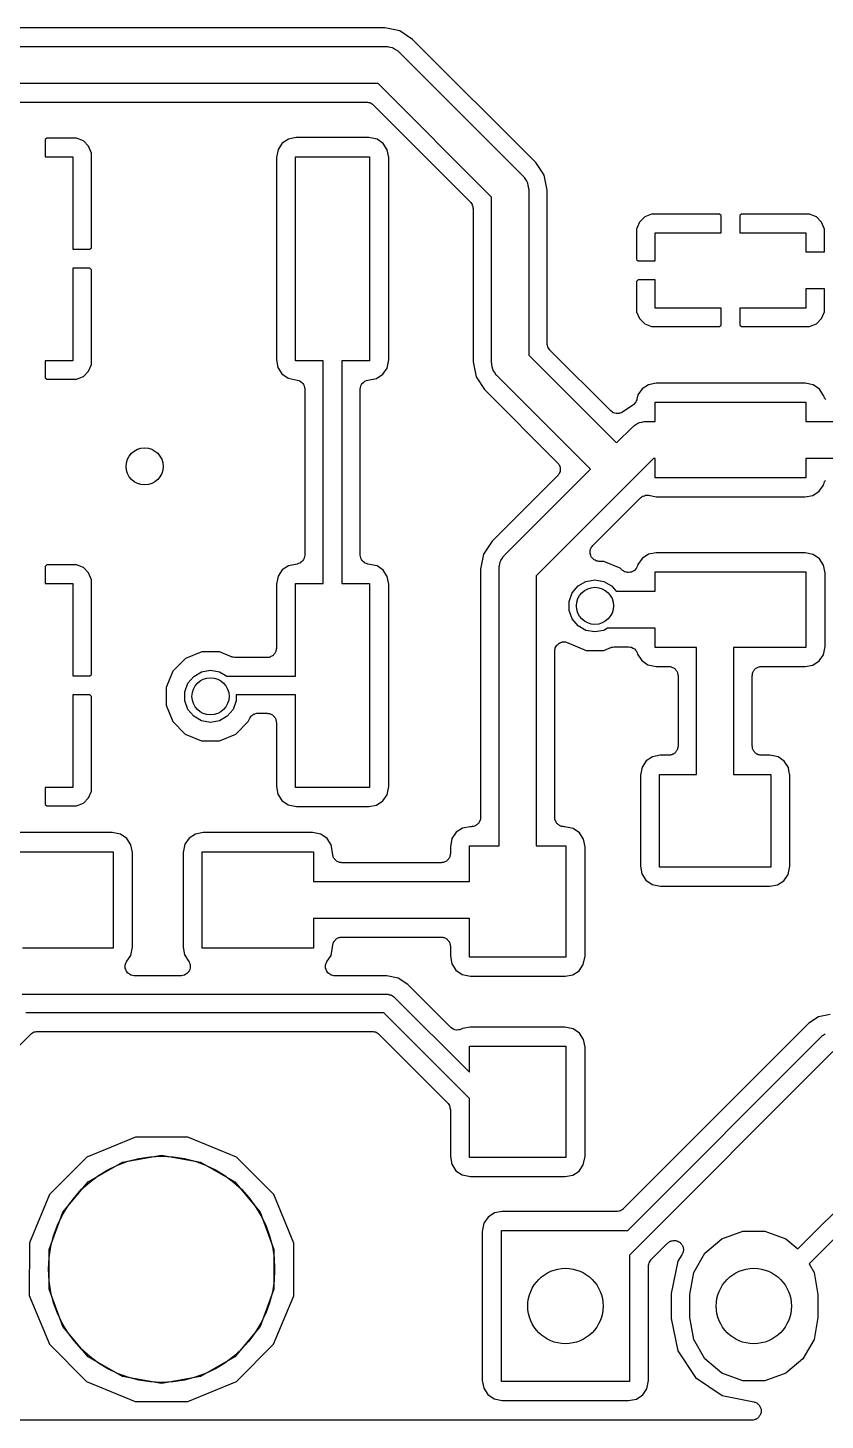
# Model space of a CAD drawing. Extents: x 95 to 175, y -109.5 to -62.3.
# Drawn here: x 146 to 156.75, y -109.5 to -90.74 of the extents above; entities that cross this region are included whole.
import ezdxf

# ---------------------------------------------------------------- set-up
doc = ezdxf.new("R2010")
doc.units = 0
doc.header["$MEASUREMENT"] = 0
doc.layers.add('BLACK', color=7, linetype='CONTINUOUS')

msp = doc.modelspace()

# ---------------------------------------------------------------- linework, layer by layer
at = {"layer": 'Black'}
for p, q in [((150.813, -90.7368), (142.76, -90.7368)), ((151.016, -90.7771), (150.813, -90.7368)), ((151.187, -90.892), (151.016, -90.7771)), ((142.748, -90.9868), (150.825, -90.9868)), ((150.825, -90.9868), (150.836, -90.9887)), ((150.836, -90.9887), (150.847, -90.9878)), ((150.847, -90.9878), (150.879, -90.9962)), ((150.879, -90.9962), (150.911, -91.0019)), ((152.846, -92.5509), (151.187, -90.892)), ((150.911, -91.0019), (150.92, -91.0074)), ((150.92, -91.0074), (150.931, -91.0102)), ((150.931, -91.0102), (150.958, -91.029)), ((150.958, -91.029), (150.986, -91.0453)), ((150.986, -91.0453), (150.993, -91.0537)), ((150.993, -91.0537), (151.002, -91.06)), ((151.002, -91.06), (152.678, -92.7364)), ((150.722, -91.4868), (142.852, -91.4868)), ((152.252, -93.0168), (150.722, -91.4868)), ((143.007, -91.7368), (150.566, -91.7368)), ((150.566, -91.7368), (150.572, -91.7378)), ((150.572, -91.7378), (150.577, -91.7373)), ((150.577, -91.7373), (150.593, -91.7415)), ((150.593, -91.7415), (150.609, -91.7443)), ((150.609, -91.7443), (150.614, -91.7471)), ((150.614, -91.7471), (150.619, -91.7485)), ((150.619, -91.7485), (150.633, -91.7579)), ((150.633, -91.7579), (150.647, -91.766)), ((150.647, -91.766), (150.65, -91.7703)), ((150.65, -91.7703), (150.655, -91.7734)), ((150.655, -91.7734), (151.965, -93.0837)), ((146.255, -92.2232), (146.234, -92.2437)), ((146.234, -92.2437), (146.234, -92.4732)), ((146.657, -92.2232), (146.255, -92.2232)), ((146.749, -92.2613), (146.657, -92.2232)), ((146.819, -92.3316), (146.749, -92.2613)), ((149.43, -92.2906), (149.373, -92.3741)), ((149.516, -92.2353), (149.43, -92.2906)), ((149.619, -92.2159), (149.516, -92.2353)), ((150.595, -92.2159), (149.619, -92.2159)), ((150.707, -92.2385), (150.595, -92.2159)), ((150.79, -92.2955), (150.707, -92.2385)), ((150.845, -92.3813), (150.79, -92.2955)), ((146.234, -92.4732), (146.607, -92.4732)), ((146.607, -92.4732), (146.607, -93.7212)), ((146.857, -92.4235), (146.819, -92.3316)), ((146.857, -93.7007), (146.857, -92.4235)), ((149.373, -92.3741), (149.35, -92.4857)), ((149.35, -92.4857), (149.35, -95.2115)), ((149.607, -95.2232), (149.607, -92.4732)), ((149.607, -92.4732), (150.607, -92.4732)), ((150.607, -92.4732), (150.607, -95.2232)), ((150.865, -92.4849), (150.845, -92.3813)), ((150.865, -95.2107), (150.865, -92.4849)), ((152.928, -92.6732), (152.846, -92.5509)), ((152.961, -92.7228), (152.928, -92.6732)), ((152.678, -92.7364), (152.685, -92.7454)), ((152.685, -92.7454), (152.693, -92.7525)), ((152.693, -92.7525), (152.709, -92.7808)), ((152.709, -92.7808), (152.728, -92.8075)), ((152.728, -92.8075), (152.731, -92.8182)), ((152.731, -92.8182), (152.737, -92.8277)), ((152.737, -92.8277), (152.742, -92.8599)), ((152.742, -92.8599), (152.751, -92.8914)), ((153.002, -92.9255), (152.961, -92.7228)), ((152.252, -95.25), (152.252, -93.0168)), ((152.751, -92.8914), (152.75, -92.9024)), ((152.75, -92.9024), (152.752, -92.9132)), ((152.752, -92.9132), (152.752, -95.1464)), ((153.002, -93.4228), (153.002, -92.9255)), ((151.965, -93.0837), (151.968, -93.0882)), ((151.968, -93.0882), (151.972, -93.0917)), ((151.972, -93.0917), (151.981, -93.1059)), ((151.981, -93.1059), (151.99, -93.1193)), ((151.99, -93.1193), (151.991, -93.1246)), ((151.991, -93.1246), (151.994, -93.1293)), ((151.994, -93.1293), (151.997, -93.1454)), ((151.997, -93.1454), (152.001, -93.1612)), ((152.001, -93.1612), (152.001, -93.1667)), ((152.001, -93.1667), (152.002, -93.1721)), ((152.002, -93.1721), (152.002, -95.2377)), ((154.408, -93.2474), (154.316, -93.2855)), ((155.326, -93.2474), (154.408, -93.2474)), ((155.346, -93.2679), (155.326, -93.2474)), ((155.621, -93.2474), (155.6, -93.2679)), ((156.539, -93.2474), (155.621, -93.2474)), ((156.631, -93.2855), (156.539, -93.2474)), ((153.002, -94.1011), (153.002, -93.4228)), ((154.245, -93.3558), (154.207, -93.4477)), ((154.316, -93.2855), (154.245, -93.3558)), ((155.346, -93.4974), (155.346, -93.2679)), ((155.6, -93.2679), (155.6, -93.4974)), ((156.701, -93.3558), (156.631, -93.2855)), ((156.739, -93.4477), (156.701, -93.3558)), ((154.207, -93.4477), (154.207, -93.8579)), ((154.457, -93.8784), (154.457, -93.4974)), ((154.457, -93.4974), (155.346, -93.4974)), ((155.6, -93.4974), (156.489, -93.4974)), ((156.489, -93.4974), (156.489, -93.7554)), ((156.739, -93.7554), (156.739, -93.4477)), ((146.607, -93.7212), (146.837, -93.7212)), ((146.837, -93.7212), (146.857, -93.7007)), ((156.489, -93.7554), (156.739, -93.7554)), ((146.607, -93.9752), (146.607, -95.2232)), ((146.837, -93.9752), (146.607, -93.9752)), ((146.857, -93.9957), (146.837, -93.9752)), ((146.857, -95.2729), (146.857, -93.9957)), ((154.207, -93.8579), (154.228, -93.8784)), ((154.228, -93.8784), (154.457, -93.8784)), ((153.002, -94.9911), (153.002, -94.1011)), ((154.228, -94.1324), (154.207, -94.1529)), ((154.207, -94.1529), (154.207, -94.5631)), ((154.457, -94.1324), (154.228, -94.1324)), ((154.457, -94.5134), (154.457, -94.1324)), ((156.489, -94.2554), (156.489, -94.5134)), ((156.739, -94.2554), (156.489, -94.2554)), ((156.739, -94.5631), (156.739, -94.2554)), ((154.207, -94.5631), (154.245, -94.655)), ((155.346, -94.5134), (154.457, -94.5134)), ((155.346, -94.7429), (155.346, -94.5134)), ((156.489, -94.5134), (155.6, -94.5134)), ((155.6, -94.5134), (155.6, -94.7429)), ((156.701, -94.655), (156.739, -94.5631)), ((154.245, -94.655), (154.316, -94.7253)), ((154.316, -94.7253), (154.408, -94.7634)), ((155.326, -94.7634), (155.346, -94.7429)), ((155.6, -94.7429), (155.621, -94.7634)), ((156.539, -94.7634), (156.631, -94.7253)), ((156.631, -94.7253), (156.701, -94.655)), ((154.408, -94.7634), (155.326, -94.7634)), ((155.621, -94.7634), (156.539, -94.7634)), ((153.003, -94.9965), (153.002, -94.9911)), ((153.002, -95.002), (153.003, -94.9965)), ((153.006, -95.0178), (153.002, -95.002)), ((153.009, -95.0339), (153.006, -95.0178)), ((153.012, -95.0386), (153.009, -95.0339)), ((153.013, -95.0439), (153.012, -95.0386)), ((153.023, -95.0573), (153.013, -95.0439)), ((153.031, -95.0715), (153.023, -95.0573)), ((153.035, -95.075), (153.031, -95.0715)), ((153.038, -95.0795), (153.035, -95.075)), ((153.858, -95.8992), (153.038, -95.0795)), ((146.607, -95.2232), (146.234, -95.2232)), ((146.234, -95.2232), (146.234, -95.4527)), ((146.819, -95.3648), (146.857, -95.2729)), ((149.35, -95.2115), (149.37, -95.3151)), ((149.37, -95.3151), (149.425, -95.4009)), ((149.982, -95.2232), (149.607, -95.2232)), ((149.982, -98.2232), (149.982, -95.2232)), ((150.607, -95.2232), (150.232, -95.2232)), ((150.232, -95.2232), (150.232, -98.2232)), ((150.842, -95.3223), (150.865, -95.2107)), ((152.002, -95.2377), (152.042, -95.4404)), ((152.254, -95.2608), (152.252, -95.25)), ((152.253, -95.2718), (152.254, -95.2608)), ((152.261, -95.3033), (152.253, -95.2718)), ((152.267, -95.3355), (152.261, -95.3033)), ((152.752, -95.1464), (153.937, -96.3315)), ((146.234, -95.4527), (146.255, -95.4732)), ((146.255, -95.4732), (146.657, -95.4732)), ((146.657, -95.4732), (146.749, -95.4351)), ((146.749, -95.4351), (146.819, -95.3648)), ((149.425, -95.4009), (149.508, -95.4579)), ((149.508, -95.4579), (149.632, -95.483)), ((149.632, -95.483), (149.651, -95.4904)), ((149.651, -95.4904), (149.67, -95.4973)), ((149.67, -95.4973), (149.671, -95.4983)), ((149.671, -95.4983), (149.673, -95.4989)), ((149.673, -95.4989), (149.688, -95.5122)), ((150.528, -95.5117), (150.544, -95.498)), ((150.544, -95.4978), (150.545, -95.4973)), ((150.544, -95.498), (150.544, -95.4978)), ((150.545, -95.4973), (150.565, -95.4901)), ((150.565, -95.4901), (150.584, -95.4827)), ((150.584, -95.4827), (150.699, -95.4611)), ((150.699, -95.4611), (150.785, -95.4058)), ((150.785, -95.4058), (150.842, -95.3223)), ((152.042, -95.4404), (152.157, -95.6123)), ((152.272, -95.345), (152.267, -95.3355)), ((152.275, -95.3557), (152.272, -95.345)), ((152.294, -95.3824), (152.275, -95.3557)), ((152.31, -95.4107), (152.294, -95.3824)), ((152.319, -95.4178), (152.31, -95.4107)), ((152.325, -95.4268), (152.319, -95.4178)), ((153.583, -96.6851), (152.325, -95.4268)), ((149.688, -95.5122), (149.703, -95.5252)), ((149.703, -95.5252), (149.704, -95.5266)), ((149.704, -95.5266), (149.705, -95.5276)), ((149.705, -95.5276), (149.715, -95.5453)), ((149.715, -95.5453), (149.725, -95.5628)), ((149.725, -95.5628), (149.725, -95.5644)), ((149.725, -95.5644), (149.726, -95.5658)), ((149.726, -95.5658), (149.729, -95.5857)), ((149.729, -95.5857), (149.732, -95.6055)), ((149.732, -95.6055), (149.732, -97.8409)), ((150.482, -95.6055), (150.486, -95.5848)), ((150.482, -97.8409), (150.482, -95.6055)), ((150.486, -95.5848), (150.489, -95.5641)), ((150.489, -95.5641), (150.49, -95.5635)), ((150.49, -95.5628), (150.5, -95.5445)), ((150.49, -95.5635), (150.49, -95.5628)), ((150.5, -95.5445), (150.511, -95.5263)), ((150.511, -95.5258), (150.512, -95.5252)), ((150.511, -95.5263), (150.511, -95.5258)), ((150.512, -95.5252), (150.528, -95.5117)), ((152.157, -95.6123), (153.141, -96.5967)), ((154.223, -95.6843), (154.211, -95.7404)), ((154.28, -95.6008), (154.223, -95.6843)), ((154.366, -95.5455), (154.28, -95.6008)), ((154.469, -95.5261), (154.366, -95.5455)), ((156.477, -95.5261), (154.469, -95.5261)), ((156.589, -95.5487), (156.477, -95.5261)), ((156.672, -95.6057), (156.589, -95.5487)), ((156.728, -95.693), (156.672, -95.6057)), ((154.158, -95.8195), (154.016, -95.9147)), ((154.162, -95.8159), (154.158, -95.8195)), ((154.167, -95.8134), (154.162, -95.8159)), ((154.178, -95.801), (154.167, -95.8134)), ((154.19, -95.7895), (154.178, -95.801)), ((154.192, -95.7848), (154.19, -95.7895)), ((154.195, -95.7808), (154.192, -95.7848)), ((154.201, -95.7654), (154.195, -95.7808)), ((154.209, -95.7506), (154.201, -95.7654)), ((154.211, -95.7404), (154.209, -95.7453)), ((154.209, -95.7453), (154.209, -95.7506)), ((154.457, -96.0414), (154.457, -95.7834)), ((154.457, -95.7834), (156.489, -95.7834)), ((156.489, -95.7834), (156.489, -96.0414)), ((156.734, -95.7092), (156.728, -95.693)), ((156.741, -95.7289), (156.734, -95.7092)), ((156.742, -95.7295), (156.741, -95.7289)), ((156.742, -95.7301), (156.742, -95.7295)), ((156.756, -95.7461), (156.742, -95.7301)), ((153.875, -95.9109), (153.858, -95.8992)), ((153.891, -95.9229), (153.875, -95.9109)), ((153.892, -95.9233), (153.891, -95.9229)), ((153.893, -95.9241), (153.892, -95.9233)), ((153.913, -95.9294), (153.893, -95.9241)), ((153.933, -95.9351), (153.913, -95.9294)), ((153.934, -95.935), (153.933, -95.9351)), ((153.935, -95.9353), (153.934, -95.935)), ((153.956, -95.9336), (153.935, -95.9353)), ((153.976, -95.9322), (153.956, -95.9336)), ((153.977, -95.9317), (153.976, -95.9322)), ((153.979, -95.9316), (153.977, -95.9317)), ((153.997, -95.923), (153.979, -95.9316)), ((154.016, -95.9147), (153.997, -95.923)), ((154.198, -96.0836), (154.225, -96.0648)), ((154.225, -96.0648), (154.235, -96.062)), ((154.235, -96.062), (154.245, -96.0565)), ((154.245, -96.0565), (154.277, -96.0508)), ((154.277, -96.0508), (154.309, -96.0424)), ((154.309, -96.0424), (154.32, -96.0433)), ((154.32, -96.0433), (154.33, -96.0414)), ((154.33, -96.0414), (154.457, -96.0414)), ((156.489, -96.0414), (158.348, -96.0414)), ((153.937, -96.3315), (154.154, -96.1146)), ((154.154, -96.1146), (154.163, -96.1083)), ((154.163, -96.1083), (154.17, -96.0999)), ((154.17, -96.0999), (154.198, -96.0836)), ((153.141, -96.5967), (153.147, -96.6057)), ((153.147, -96.6057), (153.155, -96.6134)), ((153.155, -96.6134), (153.16, -96.6233)), ((153.16, -96.6233), (153.166, -96.6323)), ((154.434, -96.5414), (154.113, -96.8619)), ((154.457, -96.5414), (154.434, -96.5414)), ((154.457, -96.7994), (154.457, -96.5414)), ((158.371, -96.5414), (156.489, -96.5414)), ((156.489, -96.5414), (156.489, -96.7994)), ((153.141, -96.7735), (152.258, -97.6563)), ((152.426, -97.8418), (153.583, -96.6851)), ((153.147, -96.7645), (153.141, -96.7735)), ((153.155, -96.7568), (153.147, -96.7645)), ((153.16, -96.7469), (153.155, -96.7568)), ((153.166, -96.7379), (153.16, -96.7469)), ((153.166, -96.6323), (153.169, -96.6428)), ((153.169, -96.7274), (153.166, -96.7379)), ((153.169, -96.6428), (153.174, -96.6527)), ((153.174, -96.7175), (153.169, -96.7274)), ((153.174, -96.6527), (153.175, -96.6636)), ((153.175, -96.7066), (153.174, -96.7175)), ((153.175, -96.6636), (153.177, -96.6742)), ((153.177, -96.696), (153.175, -96.7066)), ((153.177, -96.6742), (153.176, -96.6851)), ((153.176, -96.6851), (153.177, -96.696)), ((156.489, -96.7994), (154.457, -96.7994)), ((154.113, -96.8619), (152.853, -98.1222)), ((156.581, -97.0373), (156.667, -96.982)), ((156.667, -96.982), (156.724, -96.8985)), ((156.724, -96.8985), (156.726, -96.8916)), ((156.726, -96.8916), (156.733, -96.8728)), ((156.733, -96.8728), (156.74, -96.8539)), ((156.74, -96.8539), (156.741, -96.8527)), ((156.741, -96.8512), (156.755, -96.8361)), ((156.741, -96.8527), (156.741, -96.8512)), ((153.616, -97.7133), (154.258, -97.0709)), ((154.258, -97.0709), (154.273, -97.0606)), ((154.273, -97.0606), (154.287, -97.0495)), ((154.287, -97.0495), (154.29, -97.0482)), ((154.29, -97.0482), (154.294, -97.046)), ((154.294, -97.046), (154.311, -97.0414)), ((154.311, -97.0414), (154.328, -97.0357)), ((154.328, -97.0357), (154.332, -97.0358)), ((154.332, -97.0358), (154.336, -97.0347)), ((154.336, -97.0347), (154.353, -97.0363)), ((154.353, -97.0363), (154.371, -97.0368)), ((154.371, -97.0368), (154.47, -97.0567)), ((154.47, -97.0567), (156.478, -97.0567)), ((156.478, -97.0567), (156.581, -97.0373)), ((152.258, -97.6563), (152.144, -97.8282)), ((153.587, -97.7645), (153.591, -97.7488)), ((153.591, -97.7488), (153.594, -97.7443)), ((153.594, -97.7443), (153.596, -97.7391)), ((153.596, -97.7391), (153.606, -97.7266)), ((153.606, -97.7266), (153.616, -97.7133)), ((149.687, -97.9347), (149.671, -97.9484)), ((149.703, -97.9212), (149.687, -97.9347)), ((149.704, -97.9206), (149.703, -97.9212)), ((149.714, -97.9018), (149.704, -97.9201)), ((149.704, -97.9201), (149.704, -97.9206)), ((149.725, -97.8836), (149.714, -97.9018)), ((149.729, -97.8615), (149.725, -97.8823)), ((149.725, -97.8823), (149.725, -97.8829)), ((149.725, -97.8829), (149.725, -97.8836)), ((149.732, -97.8409), (149.729, -97.8615)), ((150.486, -97.8607), (150.482, -97.8409)), ((150.489, -97.8806), (150.486, -97.8607)), ((150.49, -97.882), (150.489, -97.8806)), ((150.49, -97.8836), (150.49, -97.882)), ((150.5, -97.9011), (150.49, -97.8836)), ((150.51, -97.9188), (150.5, -97.9011)), ((150.511, -97.9198), (150.51, -97.9188)), ((150.512, -97.9212), (150.511, -97.9198)), ((150.527, -97.9341), (150.512, -97.9212)), ((150.542, -97.9475), (150.527, -97.9341)), ((152.144, -97.8282), (152.103, -98.0309)), ((152.363, -97.9653), (152.368, -97.9331)), ((152.368, -97.9331), (152.374, -97.9236)), ((152.374, -97.9236), (152.377, -97.9129)), ((152.377, -97.9129), (152.395, -97.8862)), ((152.395, -97.8862), (152.412, -97.8579)), ((152.412, -97.8579), (152.42, -97.8508)), ((152.42, -97.8508), (152.426, -97.8418)), ((153.58, -97.7908), (153.581, -97.7854)), ((153.581, -97.807), (153.58, -97.7908)), ((153.581, -97.7798), (153.587, -97.7645)), ((153.581, -97.7854), (153.581, -97.7798)), ((153.581, -97.8232), (153.581, -97.807)), ((153.583, -97.8285), (153.581, -97.8232)), ((153.583, -97.834), (153.583, -97.8285)), ((153.59, -97.8488), (153.583, -97.834)), ((153.596, -97.8641), (153.59, -97.8488)), ((153.599, -97.8683), (153.596, -97.8641)), ((153.602, -97.8733), (153.599, -97.8683)), ((153.613, -97.8849), (153.602, -97.8733)), ((153.624, -97.8973), (153.613, -97.8849)), ((153.628, -97.9001), (153.624, -97.8973)), ((153.632, -97.904), (153.628, -97.9001)), ((153.647, -97.9109), (153.632, -97.904)), ((153.661, -97.9191), (153.647, -97.9109)), ((153.667, -97.92), (153.661, -97.9191)), ((153.672, -97.9224), (153.667, -97.92)), ((153.688, -97.9238), (153.672, -97.9224)), ((153.704, -97.9267), (153.688, -97.9238)), ((153.764, -97.9267), (153.704, -97.9267)), ((153.985, -98.0182), (153.764, -97.9267)), ((154.28, -97.8868), (154.223, -97.9703)), ((154.366, -97.8315), (154.28, -97.8868)), ((154.469, -97.8121), (154.366, -97.8315)), ((156.477, -97.8121), (154.469, -97.8121)), ((156.589, -97.8347), (156.477, -97.8121)), ((156.672, -97.8917), (156.589, -97.8347)), ((156.727, -97.9775), (156.672, -97.8917)), ((146.255, -97.9732), (146.234, -97.9937)), ((146.234, -97.9937), (146.234, -98.2232)), ((146.657, -97.9732), (146.255, -97.9732)), ((146.749, -98.0113), (146.657, -97.9732)), ((146.819, -98.0816), (146.749, -98.0113)), ((146.857, -98.1735), (146.819, -98.0816)), ((149.373, -98.1241), (149.35, -98.2357)), ((149.43, -98.0406), (149.373, -98.1241)), ((149.516, -97.9853), (149.43, -98.0406)), ((149.631, -97.9637), (149.516, -97.9853)), ((149.65, -97.9563), (149.631, -97.9637)), ((149.67, -97.9491), (149.65, -97.9563)), ((149.671, -97.9484), (149.67, -97.9486)), ((149.67, -97.9486), (149.67, -97.9491)), ((150.544, -97.9481), (150.542, -97.9475)), ((150.545, -97.9491), (150.544, -97.9481)), ((150.564, -97.956), (150.545, -97.9491)), ((150.583, -97.9634), (150.564, -97.956)), ((150.707, -97.9885), (150.583, -97.9634)), ((150.79, -98.0455), (150.707, -97.9885)), ((150.845, -98.1313), (150.79, -98.0455)), ((150.865, -98.2349), (150.845, -98.1313)), ((152.103, -98.0309), (152.103, -101.378)), ((152.353, -98.0186), (152.355, -98.0078)), ((152.353, -101.761), (152.353, -98.0186)), ((152.354, -97.9968), (152.363, -97.9653)), ((152.355, -98.0078), (152.354, -97.9968)), ((152.853, -98.1222), (152.853, -101.761)), ((154.007, -98.0407), (153.985, -98.0182)), ((154.012, -98.0439), (154.007, -98.0407)), ((154.015, -98.0482), (154.012, -98.0439)), ((154.03, -98.0563), (154.015, -98.0482)), ((154.043, -98.0656), (154.03, -98.0563)), ((154.048, -98.0671), (154.043, -98.0656)), ((154.053, -98.0699), (154.048, -98.0671)), ((154.069, -98.0727), (154.053, -98.0699)), ((154.085, -98.0769), (154.069, -98.0727)), ((154.09, -98.0764), (154.085, -98.0769)), ((154.096, -98.0774), (154.09, -98.0764)), ((154.099, -98.0774), (154.096, -98.0774)), ((154.118, -98.0741), (154.099, -98.0774)), ((154.128, -98.0732), (154.118, -98.0741)), ((154.13, -98.0721), (154.128, -98.0732)), ((154.139, -98.0709), (154.13, -98.0721)), ((154.14, -98.0701), (154.139, -98.0709)), ((154.141, -98.0699), (154.14, -98.0701)), ((154.159, -98.0598), (154.141, -98.0699)), ((154.177, -98.0502), (154.159, -98.0598)), ((154.178, -98.049), (154.177, -98.0502)), ((154.179, -98.0482), (154.178, -98.049)), ((154.192, -98.0327), (154.179, -98.0482)), ((154.205, -98.0176), (154.192, -98.0327)), ((154.206, -98.0161), (154.205, -98.0176)), ((154.207, -98.0149), (154.206, -98.0161)), ((154.214, -97.996), (154.207, -98.0149)), ((154.221, -97.9772), (154.214, -97.996)), ((154.223, -97.9703), (154.221, -97.9772)), ((154.457, -98.3274), (154.457, -98.0694)), ((154.457, -98.0694), (156.489, -98.0694)), ((156.489, -98.0694), (156.489, -99.0854)), ((156.747, -98.0811), (156.727, -97.9775)), ((156.747, -99.0729), (156.747, -98.0811)), ((146.234, -98.2232), (146.607, -98.2232)), ((146.607, -98.2232), (146.607, -99.4712)), ((146.857, -99.4507), (146.857, -98.1735)), ((149.35, -98.2357), (149.35, -99.0982)), ((149.607, -99.4732), (149.607, -98.2232)), ((149.607, -98.2232), (149.982, -98.2232)), ((150.232, -98.2232), (150.607, -98.2232)), ((150.607, -98.2232), (150.607, -100.973)), ((150.865, -100.961), (150.865, -98.2349)), ((153.34, -98.3509), (153.419, -98.2575)), ((153.419, -98.2575), (153.524, -98.1965)), ((153.524, -98.1965), (153.645, -98.1753)), ((153.645, -98.1753), (153.765, -98.1965)), ((153.765, -98.1965), (153.87, -98.2575)), ((153.87, -98.2575), (153.929, -98.3274)), ((153.299, -98.4656), (153.34, -98.3509)), ((153.299, -98.5876), (153.299, -98.4656)), ((153.929, -98.3274), (154.457, -98.3274)), ((153.34, -98.7023), (153.299, -98.5876)), ((153.419, -98.7957), (153.34, -98.7023)), ((153.524, -98.8567), (153.419, -98.7957)), ((153.645, -98.8779), (153.524, -98.8567)), ((153.765, -98.8567), (153.645, -98.8779)), ((153.816, -98.8274), (153.765, -98.8567)), ((154.457, -98.8274), (153.816, -98.8274)), ((154.457, -99.0854), (154.457, -98.8274)), ((153.119, -99.0787), (153.126, -99.0639)), ((153.126, -99.0639), (153.13, -99.06)), ((153.13, -99.06), (153.132, -99.0553)), ((153.132, -99.0553), (153.145, -99.0448)), ((153.145, -99.0448), (153.157, -99.0332)), ((153.157, -99.0332), (153.162, -99.0309)), ((153.162, -99.0309), (153.166, -99.0274)), ((153.166, -99.0274), (153.181, -99.0218)), ((153.181, -99.0218), (153.196, -99.0149)), ((153.196, -99.0149), (153.201, -99.0144)), ((153.201, -99.0144), (153.206, -99.0126)), ((153.206, -99.0126), (153.223, -99.0126)), ((153.223, -99.0126), (153.239, -99.0112)), ((153.239, -99.0112), (153.244, -99.0126)), ((153.244, -99.0126), (153.25, -99.0126)), ((153.25, -99.0126), (153.265, -99.0182)), ((153.265, -99.0182), (153.281, -99.0224)), ((153.281, -99.0224), (153.286, -99.0256)), ((153.286, -99.0256), (153.291, -99.0274)), ((153.291, -99.0274), (153.295, -99.0312)), ((153.295, -99.0312), (153.525, -99.1265)), ((148.124, -99.2368), (147.955, -99.4055)), ((148.344, -99.1457), (148.124, -99.2368)), ((148.583, -99.1459), (148.344, -99.1457)), ((148.746, -99.2136), (148.583, -99.1459)), ((148.749, -99.2143), (148.746, -99.2136)), ((148.751, -99.2157), (148.749, -99.2143)), ((148.77, -99.219), (148.751, -99.2157)), ((148.788, -99.2231), (148.77, -99.219)), ((148.791, -99.2227), (148.788, -99.2231)), ((148.794, -99.2232), (148.791, -99.2227)), ((149.225, -99.2232), (148.794, -99.2232)), ((149.236, -99.2213), (149.225, -99.2232)), ((149.247, -99.2213), (149.236, -99.2213)), ((149.257, -99.2176), (149.247, -99.2213)), ((149.268, -99.2157), (149.257, -99.2176)), ((149.277, -99.2102), (149.268, -99.2157)), ((149.288, -99.2065), (149.277, -99.2102)), ((149.296, -99.1994), (149.288, -99.2065)), ((149.305, -99.194), (149.296, -99.1994)), ((149.312, -99.1856), (149.305, -99.194)), ((149.321, -99.1785), (149.312, -99.1856)), ((149.326, -99.1691), (149.321, -99.1785)), ((149.333, -99.1607), (149.326, -99.1691)), ((149.337, -99.1504), (149.333, -99.1607)), ((149.343, -99.141), (149.337, -99.1504)), ((149.344, -99.1302), (149.343, -99.141)), ((149.348, -99.1199), (149.344, -99.1302)), ((149.35, -99.0982), (149.348, -99.109)), ((149.348, -99.109), (149.348, -99.1199)), ((153.103, -99.1357), (153.106, -99.1195)), ((153.103, -101.378), (153.103, -99.1357)), ((153.106, -99.1195), (153.107, -99.1032)), ((153.107, -99.1032), (153.11, -99.0983)), ((153.11, -99.0983), (153.111, -99.0929)), ((153.111, -99.0929), (153.119, -99.0787)), ((153.525, -99.1265), (153.763, -99.1267)), ((153.763, -99.1267), (153.86, -99.0869)), ((153.86, -99.0869), (153.862, -99.0863)), ((153.862, -99.0863), (153.865, -99.0849)), ((153.865, -99.0849), (153.884, -99.0816)), ((153.884, -99.0816), (153.902, -99.0775)), ((153.902, -99.0775), (153.905, -99.0779)), ((153.905, -99.0779), (153.908, -99.0774)), ((153.908, -99.0774), (154.097, -99.0774)), ((154.097, -99.0774), (154.118, -99.0811)), ((154.118, -99.0811), (154.138, -99.0845)), ((154.138, -99.0845), (154.139, -99.0848)), ((154.139, -99.0848), (154.14, -99.0849)), ((154.14, -99.0849), (154.158, -99.0955)), ((154.158, -99.0955), (154.176, -99.1057)), ((154.176, -99.1057), (154.177, -99.1063)), ((154.177, -99.1063), (154.177, -99.1066)), ((154.177, -99.1066), (154.191, -99.1227)), ((154.191, -99.1227), (154.205, -99.1387)), ((154.205, -99.1387), (154.205, -99.1393)), ((154.205, -99.1393), (154.205, -99.1399)), ((154.205, -99.1399), (154.212, -99.1596)), ((154.212, -99.1596), (154.219, -99.1758)), ((154.219, -99.1758), (154.275, -99.2631)), ((155.015, -99.0854), (154.457, -99.0854)), ((155.015, -100.797), (155.015, -99.0854)), ((156.489, -99.0854), (155.515, -99.0854)), ((155.515, -99.0854), (155.515, -100.797)), ((156.667, -99.268), (156.724, -99.1845)), ((156.724, -99.1845), (156.747, -99.0729)), ((147.955, -99.4055), (147.863, -99.6259)), ((148.237, -99.4767), (148.343, -99.4157)), ((148.343, -99.4157), (148.463, -99.3945)), ((148.463, -99.3945), (148.583, -99.4157)), ((148.583, -99.4157), (148.683, -99.4732)), ((154.275, -99.2631), (154.358, -99.3201)), ((154.358, -99.3201), (154.47, -99.3427)), ((154.47, -99.3427), (154.64, -99.3427)), ((154.64, -99.3427), (154.651, -99.3446)), ((154.651, -99.3446), (154.662, -99.3446)), ((154.662, -99.3446), (154.672, -99.3484)), ((154.672, -99.3484), (154.683, -99.3503)), ((154.683, -99.3503), (154.692, -99.3558)), ((154.692, -99.3558), (154.702, -99.3595)), ((154.702, -99.3595), (154.711, -99.3665)), ((154.711, -99.3665), (154.72, -99.372)), ((154.72, -99.372), (154.727, -99.3804)), ((154.727, -99.3804), (154.736, -99.3874)), ((154.736, -99.3874), (154.741, -99.3969)), ((154.741, -99.3969), (154.748, -99.4052)), ((154.748, -99.4052), (154.752, -99.4155)), ((154.752, -99.4155), (154.757, -99.425)), ((154.757, -99.425), (154.759, -99.4358)), ((154.759, -99.4358), (154.763, -99.446)), ((155.767, -99.446), (155.77, -99.4358)), ((155.77, -99.4358), (155.772, -99.425)), ((155.772, -99.425), (155.778, -99.4155)), ((155.778, -99.4155), (155.782, -99.4052)), ((155.782, -99.4052), (155.789, -99.3969)), ((155.789, -99.3969), (155.794, -99.3874)), ((155.794, -99.3874), (155.802, -99.3804)), ((155.802, -99.3804), (155.809, -99.372)), ((155.809, -99.372), (155.819, -99.3665)), ((155.819, -99.3665), (155.827, -99.3595)), ((155.827, -99.3595), (155.838, -99.3558)), ((155.838, -99.3558), (155.847, -99.3503)), ((155.847, -99.3503), (155.858, -99.3484)), ((155.858, -99.3484), (155.868, -99.3446)), ((155.868, -99.3446), (155.879, -99.3446)), ((155.879, -99.3446), (155.89, -99.3427)), ((155.89, -99.3427), (156.478, -99.3427)), ((156.478, -99.3427), (156.581, -99.3233)), ((156.581, -99.3233), (156.667, -99.268)), ((146.607, -99.4712), (146.837, -99.4712)), ((146.837, -99.4712), (146.857, -99.4507)), ((147.863, -99.6259), (147.863, -99.8646)), ((148.117, -99.6848), (148.159, -99.5701)), ((148.159, -99.5701), (148.237, -99.4767)), ((148.683, -99.4732), (149.607, -99.4732)), ((154.763, -99.446), (154.763, -99.457)), ((154.763, -99.457), (154.765, -99.4677)), ((154.765, -99.4677), (154.765, -100.415)), ((155.765, -99.4677), (155.767, -99.457)), ((155.765, -100.415), (155.765, -99.4677)), ((155.767, -99.457), (155.767, -99.446)), ((146.607, -99.7252), (146.607, -100.973)), ((146.837, -99.7252), (146.607, -99.7252)), ((146.857, -99.7457), (146.837, -99.7252)), ((146.857, -99.8894), (146.857, -99.7457)), ((148.117, -99.8068), (148.117, -99.6848)), ((148.159, -99.9215), (148.117, -99.8068)), ((148.809, -99.8068), (148.767, -99.9215)), ((149.607, -99.7232), (148.809, -99.7232)), ((148.809, -99.7232), (148.809, -99.8068)), ((149.607, -100.973), (149.607, -99.7232)), ((146.857, -101.023), (146.857, -99.8894)), ((147.863, -99.8646), (147.954, -100.085)), ((148.237, -100.015), (148.159, -99.9215)), ((148.767, -99.9215), (148.689, -100.015)), ((149.016, -100.009), (149.021, -100.002)), ((149.021, -100.002), (149.033, -99.9956)), ((149.033, -99.9956), (149.044, -99.9873)), ((149.044, -99.9873), (149.052, -99.9848)), ((149.052, -99.9848), (149.059, -99.9807)), ((149.059, -99.9807), (149.072, -99.9784)), ((149.072, -99.9784), (149.085, -99.9743)), ((149.085, -99.9743), (149.094, -99.9746)), ((149.094, -99.9746), (149.102, -99.9732)), ((149.102, -99.9732), (149.225, -99.9732)), ((149.225, -99.9732), (149.236, -99.9751)), ((149.236, -99.9751), (149.247, -99.9751)), ((149.247, -99.9751), (149.257, -99.9788)), ((149.257, -99.9788), (149.268, -99.9807)), ((149.268, -99.9807), (149.277, -99.9862)), ((149.277, -99.9862), (149.288, -99.9899)), ((149.288, -99.9899), (149.296, -99.997)), ((149.296, -99.997), (149.305, -100.002)), ((149.305, -100.002), (149.312, -100.011)), ((147.954, -100.085), (148.123, -100.254)), ((148.343, -100.076), (148.237, -100.015)), ((148.463, -100.097), (148.343, -100.076)), ((148.583, -100.076), (148.463, -100.097)), ((148.689, -100.015), (148.583, -100.076)), ((148.802, -100.255), (148.971, -100.086)), ((148.971, -100.086), (148.986, -100.05)), ((148.986, -100.05), (148.991, -100.043)), ((148.991, -100.043), (148.993, -100.036)), ((148.993, -100.036), (149.002, -100.025)), ((149.002, -100.025), (149.01, -100.014)), ((149.01, -100.014), (149.016, -100.009)), ((149.312, -100.011), (149.321, -100.018)), ((149.321, -100.018), (149.326, -100.027)), ((149.326, -100.027), (149.333, -100.036)), ((149.333, -100.036), (149.337, -100.046)), ((149.337, -100.046), (149.343, -100.055)), ((149.343, -100.055), (149.344, -100.066)), ((149.344, -100.066), (149.348, -100.076)), ((149.348, -100.076), (149.348, -100.087)), ((149.348, -100.087), (149.35, -100.098)), ((149.35, -100.098), (149.35, -100.962)), ((148.123, -100.254), (148.343, -100.346)), ((148.343, -100.346), (148.582, -100.346)), ((148.582, -100.346), (148.802, -100.255)), ((154.423, -100.559), (154.337, -100.615)), ((154.526, -100.54), (154.423, -100.559)), ((154.64, -100.54), (154.526, -100.54)), ((154.651, -100.538), (154.64, -100.54)), ((154.662, -100.538), (154.651, -100.538)), ((154.672, -100.534), (154.662, -100.538)), ((154.683, -100.532), (154.672, -100.534)), ((154.692, -100.527), (154.683, -100.532)), ((154.702, -100.523), (154.692, -100.527)), ((154.711, -100.516), (154.702, -100.523)), ((154.72, -100.511), (154.711, -100.516)), ((154.727, -100.502), (154.72, -100.511)), ((154.736, -100.495), (154.727, -100.502)), ((154.741, -100.486), (154.736, -100.495)), ((154.748, -100.477), (154.741, -100.486)), ((154.752, -100.467), (154.748, -100.477)), ((154.757, -100.458), (154.752, -100.467)), ((154.759, -100.447), (154.757, -100.458)), ((154.763, -100.437), (154.759, -100.447)), ((154.765, -100.415), (154.763, -100.426)), ((154.763, -100.426), (154.763, -100.437)), ((155.767, -100.426), (155.765, -100.415)), ((155.767, -100.437), (155.767, -100.426)), ((155.77, -100.447), (155.767, -100.437)), ((155.772, -100.458), (155.77, -100.447)), ((155.778, -100.467), (155.772, -100.458)), ((155.782, -100.477), (155.778, -100.467)), ((155.789, -100.486), (155.782, -100.477)), ((155.794, -100.495), (155.789, -100.486)), ((155.802, -100.502), (155.794, -100.495)), ((155.809, -100.511), (155.802, -100.502)), ((155.819, -100.516), (155.809, -100.511)), ((155.827, -100.523), (155.819, -100.516)), ((155.838, -100.527), (155.827, -100.523)), ((155.847, -100.532), (155.838, -100.527)), ((155.858, -100.534), (155.847, -100.532)), ((155.868, -100.538), (155.858, -100.534)), ((155.879, -100.538), (155.868, -100.538)), ((155.89, -100.54), (155.879, -100.538)), ((156.002, -100.54), (155.89, -100.54)), ((156.114, -100.562), (156.002, -100.54)), ((156.197, -100.62), (156.114, -100.562)), ((154.28, -100.698), (154.257, -100.81)), ((154.337, -100.615), (154.28, -100.698)), ((156.253, -100.705), (156.197, -100.62)), ((156.26, -100.746), (156.253, -100.705)), ((156.272, -100.809), (156.26, -100.746)), ((154.257, -100.81), (154.257, -102.036)), ((154.515, -102.047), (154.515, -100.797)), ((154.515, -100.797), (155.015, -100.797)), ((155.515, -100.797), (156.015, -100.797)), ((156.015, -100.797), (156.015, -102.047)), ((156.272, -101.518), (156.272, -100.809)), ((146.607, -100.973), (146.234, -100.973)), ((146.234, -100.973), (146.234, -101.203)), ((146.749, -101.185), (146.819, -101.115)), ((146.819, -101.115), (146.857, -101.023)), ((149.35, -100.962), (149.37, -101.065)), ((149.37, -101.065), (149.425, -101.151)), ((150.607, -100.973), (149.607, -100.973)), ((150.785, -101.156), (150.842, -101.072)), ((150.842, -101.072), (150.865, -100.961)), ((146.234, -101.203), (146.255, -101.223)), ((146.255, -101.223), (146.657, -101.223)), ((146.657, -101.223), (146.749, -101.185)), ((149.425, -101.151), (149.508, -101.208)), ((149.508, -101.208), (149.62, -101.231)), ((149.62, -101.231), (150.596, -101.231)), ((150.596, -101.231), (150.699, -101.211)), ((150.699, -101.211), (150.785, -101.156)), ((151.965, -101.503), (151.861, -101.523)), ((151.978, -101.503), (151.965, -101.503)), ((151.989, -101.501), (151.978, -101.503)), ((152, -101.501), (151.989, -101.501)), ((152.01, -101.498), (152, -101.501)), ((152.021, -101.496), (152.01, -101.498)), ((152.03, -101.49), (152.021, -101.496)), ((152.041, -101.487), (152.03, -101.49)), ((152.049, -101.479), (152.041, -101.487)), ((152.059, -101.474), (152.049, -101.479)), ((152.066, -101.466), (152.059, -101.474)), ((152.074, -101.459), (152.066, -101.466)), ((152.079, -101.449), (152.074, -101.459)), ((152.086, -101.441), (152.079, -101.449)), ((152.09, -101.43), (152.086, -101.441)), ((152.096, -101.421), (152.09, -101.43)), ((152.098, -101.41), (152.096, -101.421)), ((152.101, -101.4), (152.098, -101.41)), ((152.103, -101.378), (152.101, -101.389)), ((152.101, -101.389), (152.101, -101.4)), ((153.105, -101.389), (153.103, -101.378)), ((153.105, -101.4), (153.105, -101.389)), ((153.109, -101.41), (153.105, -101.4)), ((153.111, -101.421), (153.109, -101.41)), ((153.116, -101.43), (153.111, -101.421)), ((153.12, -101.441), (153.116, -101.43)), ((153.127, -101.449), (153.12, -101.441)), ((153.132, -101.459), (153.127, -101.449)), ((153.141, -101.466), (153.132, -101.459)), ((153.148, -101.474), (153.141, -101.466)), ((153.157, -101.479), (153.148, -101.474)), ((153.166, -101.487), (153.157, -101.479)), ((153.176, -101.49), (153.166, -101.487)), ((153.185, -101.496), (153.176, -101.49)), ((153.196, -101.498), (153.185, -101.496)), ((153.206, -101.501), (153.196, -101.498)), ((153.217, -101.501), (153.206, -101.501)), ((153.228, -101.503), (153.217, -101.501)), ((153.241, -101.503), (153.228, -101.503)), ((153.352, -101.526), (153.241, -101.503)), ((147.139, -101.582), (145.663, -101.582)), ((147.251, -101.604), (147.139, -101.582)), ((147.334, -101.661), (147.251, -101.604)), ((147.39, -101.747), (147.334, -101.661)), ((148.174, -101.656), (148.117, -101.74)), ((148.26, -101.601), (148.174, -101.656)), ((148.363, -101.582), (148.26, -101.601)), ((149.839, -101.582), (148.363, -101.582)), ((149.951, -101.604), (149.839, -101.582)), ((150.034, -101.661), (149.951, -101.604)), ((150.09, -101.747), (150.034, -101.661)), ((151.718, -101.661), (151.696, -101.773)), ((151.776, -101.578), (151.718, -101.661)), ((151.861, -101.523), (151.776, -101.578)), ((153.436, -101.583), (153.352, -101.526)), ((153.491, -101.669), (153.436, -101.583)), ((153.511, -101.772), (153.491, -101.669)), ((156.272, -102.035), (156.272, -101.518)), ((145.652, -101.839), (147.152, -101.839)), ((147.152, -101.839), (147.152, -103.139)), ((147.409, -101.851), (147.39, -101.747)), ((147.409, -103.126), (147.409, -101.851)), ((148.117, -101.74), (148.094, -101.852)), ((148.094, -101.852), (148.094, -103.127)), ((148.352, -103.139), (148.352, -101.839)), ((148.352, -101.839), (149.852, -101.839)), ((149.852, -101.839), (149.852, -102.239)), ((150.109, -101.851), (150.09, -101.747)), ((150.109, -101.864), (150.109, -101.851)), ((150.111, -101.875), (150.109, -101.864)), ((150.111, -101.886), (150.111, -101.875)), ((151.696, -101.864), (151.694, -101.875)), ((151.694, -101.875), (151.694, -101.886)), ((151.696, -101.773), (151.696, -101.864)), ((151.953, -102.239), (151.953, -101.761)), ((151.953, -101.761), (152.353, -101.761)), ((152.853, -101.761), (153.253, -101.761)), ((153.253, -101.761), (153.253, -103.261)), ((153.511, -103.248), (153.511, -101.772)), ((150.115, -101.896), (150.111, -101.886)), ((150.117, -101.907), (150.115, -101.896)), ((150.122, -101.916), (150.117, -101.907)), ((150.126, -101.926), (150.122, -101.916)), ((150.133, -101.935), (150.126, -101.926)), ((150.138, -101.944), (150.133, -101.935)), ((150.147, -101.951), (150.138, -101.944)), ((150.154, -101.96), (150.147, -101.951)), ((150.163, -101.965), (150.154, -101.96)), ((150.172, -101.972), (150.163, -101.965)), ((150.182, -101.976), (150.172, -101.972)), ((150.191, -101.981), (150.182, -101.976)), ((150.202, -101.983), (150.191, -101.981)), ((150.212, -101.987), (150.202, -101.983)), ((150.223, -101.987), (150.212, -101.987)), ((150.234, -101.989), (150.223, -101.987)), ((151.571, -101.989), (150.234, -101.989)), ((151.582, -101.987), (151.571, -101.989)), ((151.593, -101.987), (151.582, -101.987)), ((151.603, -101.983), (151.593, -101.987)), ((151.614, -101.981), (151.603, -101.983)), ((151.623, -101.976), (151.614, -101.981)), ((151.633, -101.972), (151.623, -101.976)), ((151.642, -101.965), (151.633, -101.972)), ((151.651, -101.96), (151.642, -101.965)), ((151.658, -101.951), (151.651, -101.96)), ((151.667, -101.944), (151.658, -101.951)), ((151.672, -101.935), (151.667, -101.944)), ((151.679, -101.926), (151.672, -101.935)), ((151.683, -101.916), (151.679, -101.926)), ((151.688, -101.907), (151.683, -101.916)), ((151.69, -101.896), (151.688, -101.907)), ((151.694, -101.886), (151.69, -101.896)), ((154.257, -102.036), (154.277, -102.139)), ((156.015, -102.047), (154.515, -102.047)), ((156.25, -102.146), (156.272, -102.035)), ((149.852, -102.239), (151.953, -102.239)), ((154.277, -102.139), (154.332, -102.225)), ((154.332, -102.225), (154.416, -102.282)), ((156.107, -102.285), (156.192, -102.23)), ((156.192, -102.23), (156.25, -102.146)), ((154.416, -102.282), (154.527, -102.305)), ((154.527, -102.305), (156.003, -102.305)), ((156.003, -102.305), (156.107, -102.285)), ((151.953, -102.739), (149.852, -102.739)), ((149.852, -102.739), (149.852, -103.139)), ((151.953, -103.261), (151.953, -102.739)), ((150.163, -103.013), (150.172, -103.006)), ((150.172, -103.006), (150.182, -103.002)), ((150.182, -103.002), (150.191, -102.997)), ((150.191, -102.997), (150.202, -102.995)), ((150.202, -102.995), (150.212, -102.991)), ((150.212, -102.991), (150.223, -102.991)), ((150.223, -102.991), (150.234, -102.989)), ((150.234, -102.989), (151.571, -102.989)), ((151.571, -102.989), (151.582, -102.991)), ((151.582, -102.991), (151.593, -102.991)), ((151.593, -102.991), (151.603, -102.995)), ((151.603, -102.995), (151.614, -102.997)), ((151.614, -102.997), (151.623, -103.002)), ((151.623, -103.002), (151.633, -103.006)), ((151.633, -103.006), (151.642, -103.013)), ((147.152, -103.139), (145.929, -103.139)), ((147.387, -103.238), (147.409, -103.126)), ((148.094, -103.127), (148.114, -103.231)), ((149.852, -103.139), (148.352, -103.139)), ((150.087, -103.238), (150.109, -103.126)), ((150.109, -103.114), (150.111, -103.103)), ((150.109, -103.126), (150.109, -103.114)), ((150.111, -103.092), (150.115, -103.082)), ((150.111, -103.103), (150.111, -103.092)), ((150.115, -103.082), (150.117, -103.071)), ((150.117, -103.071), (150.122, -103.062)), ((150.122, -103.062), (150.126, -103.051)), ((150.126, -103.051), (150.133, -103.043)), ((150.133, -103.043), (150.138, -103.034)), ((150.138, -103.034), (150.147, -103.027)), ((150.147, -103.027), (150.154, -103.018)), ((150.154, -103.018), (150.163, -103.013)), ((151.642, -103.013), (151.651, -103.018)), ((151.651, -103.018), (151.658, -103.027)), ((151.658, -103.027), (151.667, -103.034)), ((151.667, -103.034), (151.672, -103.043)), ((151.672, -103.043), (151.679, -103.051)), ((151.679, -103.051), (151.683, -103.062)), ((151.683, -103.062), (151.688, -103.071)), ((151.688, -103.071), (151.69, -103.082)), ((151.69, -103.082), (151.694, -103.092)), ((151.694, -103.092), (151.694, -103.103)), ((151.694, -103.103), (151.696, -103.114)), ((151.696, -103.114), (151.696, -103.249)), ((147.313, -103.398), (147.314, -103.381)), ((147.314, -103.364), (147.315, -103.36)), ((147.314, -103.381), (147.314, -103.364)), ((147.315, -103.36), (147.316, -103.355)), ((147.316, -103.355), (147.323, -103.34)), ((147.323, -103.34), (147.329, -103.323)), ((147.329, -103.323), (147.332, -103.32)), ((147.332, -103.32), (147.334, -103.315)), ((147.334, -103.315), (147.387, -103.238)), ((148.114, -103.231), (148.17, -103.318)), ((148.17, -103.318), (148.171, -103.321)), ((148.171, -103.321), (148.173, -103.323)), ((148.173, -103.323), (148.18, -103.341)), ((148.18, -103.341), (148.187, -103.358)), ((148.187, -103.358), (148.187, -103.361)), ((148.187, -103.361), (148.188, -103.364)), ((148.188, -103.364), (148.188, -103.383)), ((148.188, -103.383), (148.189, -103.402)), ((150.013, -103.398), (150.014, -103.381)), ((150.014, -103.364), (150.015, -103.36)), ((150.014, -103.381), (150.014, -103.364)), ((150.015, -103.36), (150.016, -103.355)), ((150.016, -103.355), (150.023, -103.34)), ((150.023, -103.34), (150.029, -103.323)), ((150.029, -103.323), (150.032, -103.32)), ((150.032, -103.32), (150.034, -103.315)), ((150.034, -103.315), (150.087, -103.238)), ((151.696, -103.249), (151.715, -103.352)), ((151.715, -103.352), (151.771, -103.438)), ((153.253, -103.261), (151.953, -103.261)), ((153.431, -103.443), (153.488, -103.36)), ((153.488, -103.36), (153.511, -103.248)), ((147.314, -103.403), (147.313, -103.398)), ((147.314, -103.408), (147.314, -103.403)), ((147.32, -103.424), (147.314, -103.408)), ((147.324, -103.44), (147.32, -103.424)), ((147.327, -103.444), (147.324, -103.44)), ((147.329, -103.448), (147.327, -103.444)), ((147.34, -103.462), (147.329, -103.448)), ((147.35, -103.475), (147.34, -103.462)), ((147.353, -103.478), (147.35, -103.475)), ((147.357, -103.482), (147.353, -103.478)), ((147.371, -103.49), (147.357, -103.482)), ((147.385, -103.5), (147.371, -103.49)), ((147.39, -103.501), (147.385, -103.5)), ((147.394, -103.503), (147.39, -103.501)), ((147.411, -103.506), (147.394, -103.503)), ((147.427, -103.511), (147.411, -103.506)), ((147.432, -103.51), (147.427, -103.511)), ((147.437, -103.511), (147.432, -103.51)), ((148.065, -103.511), (147.437, -103.511)), ((148.068, -103.51), (148.065, -103.511)), ((148.071, -103.511), (148.068, -103.51)), ((148.089, -103.507), (148.071, -103.511)), ((148.108, -103.503), (148.089, -103.507)), ((148.111, -103.502), (148.108, -103.503)), ((148.113, -103.501), (148.111, -103.502)), ((148.129, -103.491), (148.113, -103.501)), ((148.145, -103.482), (148.129, -103.491)), ((148.147, -103.479), (148.145, -103.482)), ((148.15, -103.478), (148.147, -103.479)), ((148.161, -103.463), (148.15, -103.478)), ((148.173, -103.448), (148.161, -103.463)), ((148.174, -103.446), (148.173, -103.448)), ((148.176, -103.443), (148.174, -103.446)), ((148.182, -103.425), (148.176, -103.443)), ((148.188, -103.408), (148.182, -103.425)), ((148.189, -103.402), (148.188, -103.405)), ((148.188, -103.405), (148.188, -103.408)), ((150.014, -103.403), (150.013, -103.398)), ((150.014, -103.408), (150.014, -103.403)), ((150.02, -103.424), (150.014, -103.408)), ((150.024, -103.44), (150.02, -103.424)), ((150.027, -103.444), (150.024, -103.44)), ((150.029, -103.448), (150.027, -103.444)), ((150.04, -103.462), (150.029, -103.448)), ((150.05, -103.475), (150.04, -103.462)), ((150.053, -103.478), (150.05, -103.475)), ((150.057, -103.482), (150.053, -103.478)), ((150.071, -103.49), (150.057, -103.482)), ((150.085, -103.5), (150.071, -103.49)), ((150.09, -103.501), (150.085, -103.5)), ((150.094, -103.503), (150.09, -103.501)), ((150.111, -103.506), (150.094, -103.503)), ((150.127, -103.511), (150.111, -103.506)), ((150.132, -103.51), (150.127, -103.511)), ((150.137, -103.511), (150.132, -103.51)), ((150.838, -103.511), (150.137, -103.511)), ((150.993, -103.542), (150.838, -103.511)), ((151.124, -103.63), (150.993, -103.542)), ((151.771, -103.438), (151.854, -103.495)), ((151.854, -103.495), (151.966, -103.518)), ((151.966, -103.518), (153.242, -103.518)), ((153.242, -103.518), (153.345, -103.498)), ((153.345, -103.498), (153.431, -103.443)), ((151.703, -104.208), (151.124, -103.63)), ((145.923, -103.761), (150.851, -103.761)), ((150.851, -103.761), (150.856, -103.762)), ((150.856, -103.762), (150.861, -103.761)), ((150.861, -103.761), (150.877, -103.766)), ((150.877, -103.766), (150.893, -103.769)), ((150.893, -103.769), (150.898, -103.771)), ((150.898, -103.771), (150.903, -103.773)), ((150.903, -103.773), (150.917, -103.782)), ((150.917, -103.782), (150.931, -103.79)), ((150.931, -103.79), (150.934, -103.794)), ((150.934, -103.794), (150.939, -103.798)), ((150.939, -103.798), (151.953, -104.812)), ((150.799, -104.011), (145.975, -104.011)), ((151.953, -105.165), (150.799, -104.011)), ((156.66, -104.063), (156.529, -104.15)), ((156.815, -104.032), (156.66, -104.063)), ((145.42, -104.919), (146.042, -104.298)), ((146.042, -104.298), (146.046, -104.294)), ((146.046, -104.294), (146.05, -104.29)), ((146.05, -104.29), (146.064, -104.282)), ((146.064, -104.282), (146.077, -104.273)), ((146.077, -104.273), (146.083, -104.271)), ((146.083, -104.271), (146.087, -104.269)), ((146.087, -104.269), (146.103, -104.266)), ((146.103, -104.266), (146.119, -104.261)), ((146.119, -104.261), (146.125, -104.262)), ((146.125, -104.262), (146.13, -104.261)), ((146.13, -104.261), (150.643, -104.261)), ((150.643, -104.261), (150.649, -104.262)), ((150.649, -104.262), (150.654, -104.261)), ((150.654, -104.261), (150.67, -104.266)), ((150.67, -104.266), (150.686, -104.269)), ((150.686, -104.269), (150.691, -104.271)), ((150.691, -104.271), (150.696, -104.273)), ((150.696, -104.273), (150.71, -104.282)), ((150.71, -104.282), (150.724, -104.29)), ((150.724, -104.29), (150.727, -104.294)), ((150.727, -104.294), (150.732, -104.298)), ((150.732, -104.298), (151.659, -105.225)), ((151.718, -104.219), (151.703, -104.208)), ((151.734, -104.23), (151.718, -104.219)), ((151.736, -104.231), (151.734, -104.23)), ((151.738, -104.233), (151.736, -104.231)), ((151.757, -104.238), (151.738, -104.233)), ((151.775, -104.243), (151.757, -104.238)), ((151.778, -104.243), (151.775, -104.243)), ((151.78, -104.244), (151.778, -104.243)), ((151.799, -104.242), (151.78, -104.244)), ((151.819, -104.241), (151.799, -104.242)), ((151.821, -104.24), (151.819, -104.241)), ((151.823, -104.24), (151.821, -104.24)), ((151.841, -104.232), (151.823, -104.24)), ((151.859, -104.224), (151.841, -104.232)), ((151.861, -104.223), (151.859, -104.224)), ((151.965, -104.203), (151.861, -104.223)), ((153.241, -104.203), (151.965, -104.203)), ((153.352, -104.226), (153.241, -104.203)), ((153.436, -104.283), (153.352, -104.226)), ((153.491, -104.369), (153.436, -104.283)), ((156.529, -104.15), (154.027, -106.652)), ((154.087, -106.946), (156.714, -104.318)), ((156.714, -104.318), (156.719, -104.315)), ((156.719, -104.315), (156.722, -104.311)), ((156.722, -104.311), (156.736, -104.303)), ((156.736, -104.303), (156.75, -104.293)), ((151.953, -104.812), (151.953, -104.461)), ((151.953, -104.461), (153.253, -104.461)), ((153.253, -104.461), (153.253, -105.961)), ((153.511, -104.472), (153.491, -104.369)), ((153.511, -105.948), (153.511, -104.472)), ((156.854, -104.532), (154.111, -107.275)), ((156.38, -107.193), (158.619, -104.953)), ((151.659, -105.225), (151.662, -105.229)), ((151.662, -105.229), (151.667, -105.233)), ((151.667, -105.233), (151.675, -105.247)), ((151.675, -105.247), (151.684, -105.261)), ((151.684, -105.261), (151.686, -105.266)), ((151.953, -105.961), (151.953, -105.165)), ((158.759, -105.167), (156.532, -107.394)), ((151.686, -105.266), (151.688, -105.271)), ((151.688, -105.271), (151.691, -105.287)), ((151.691, -105.287), (151.695, -105.302)), ((151.695, -105.302), (151.695, -105.308)), ((151.695, -105.308), (151.696, -105.313)), ((151.696, -105.313), (151.696, -105.949)), ((147.45, -105.685), (146.794, -105.956)), ((148.159, -105.686), (147.45, -105.685)), ((148.813, -105.958), (148.159, -105.686)), ((146.794, -105.956), (146.293, -106.457)), ((147.277, -106.022), (147.803, -105.93)), ((147.803, -105.93), (148.329, -106.022)), ((149.314, -106.459), (148.813, -105.958)), ((151.696, -105.949), (151.715, -106.052)), ((153.253, -105.961), (151.953, -105.961)), ((153.488, -106.06), (153.511, -105.948)), ((146.814, -106.289), (147.277, -106.022)), ((148.329, -106.022), (148.791, -106.289)), ((151.715, -106.052), (151.771, -106.138)), ((151.771, -106.138), (151.854, -106.195)), ((151.854, -106.195), (151.966, -106.218)), ((153.242, -106.218), (153.345, -106.198)), ((153.345, -106.198), (153.431, -106.143)), ((153.431, -106.143), (153.488, -106.06)), ((146.471, -106.698), (146.814, -106.289)), ((148.791, -106.289), (149.134, -106.698)), ((151.966, -106.218), (153.242, -106.218)), ((146.293, -106.457), (146.021, -107.111)), ((149.585, -107.114), (149.314, -106.459)), ((146.288, -107.2), (146.471, -106.698)), ((149.134, -106.698), (149.317, -107.2)), ((152.292, -106.708), (152.206, -106.763)), ((152.395, -106.689), (152.292, -106.708)), ((153.939, -106.689), (152.395, -106.689)), ((153.944, -106.688), (153.939, -106.689)), ((153.95, -106.688), (153.944, -106.688)), ((153.965, -106.684), (153.95, -106.688)), ((153.981, -106.681), (153.965, -106.684)), ((153.986, -106.678), (153.981, -106.681)), ((153.991, -106.677), (153.986, -106.678)), ((154.005, -106.668), (153.991, -106.677)), ((154.019, -106.659), (154.005, -106.668)), ((154.023, -106.655), (154.019, -106.659)), ((154.027, -106.652), (154.023, -106.655)), ((152.149, -106.847), (152.126, -106.959)), ((152.206, -106.763), (152.149, -106.847)), ((152.384, -108.978), (152.384, -106.946)), ((152.384, -106.946), (154.087, -106.946)), ((146.021, -107.111), (146.02, -107.82)), ((149.584, -107.823), (149.585, -107.114)), ((152.126, -106.959), (152.126, -108.966)), ((154.405, -107.335), (154.625, -107.115)), ((154.625, -107.115), (154.633, -107.109)), ((154.633, -107.109), (154.64, -107.102)), ((154.64, -107.102), (154.651, -107.097)), ((154.651, -107.097), (154.661, -107.09)), ((154.661, -107.09), (154.67, -107.087)), ((154.67, -107.087), (154.678, -107.083)), ((154.678, -107.083), (154.691, -107.082)), ((154.691, -107.082), (154.703, -107.079)), ((154.703, -107.079), (154.712, -107.079)), ((154.712, -107.079), (154.722, -107.078)), ((154.722, -107.078), (154.734, -107.081)), ((154.734, -107.081), (154.746, -107.082)), ((154.746, -107.082), (154.754, -107.086)), ((154.754, -107.086), (154.764, -107.089)), ((154.764, -107.089), (154.774, -107.095)), ((154.774, -107.095), (154.785, -107.101)), ((154.785, -107.101), (154.792, -107.107)), ((154.792, -107.107), (154.8, -107.113)), ((154.8, -107.113), (154.807, -107.123)), ((154.807, -107.123), (154.816, -107.131)), ((154.816, -107.131), (154.82, -107.14)), ((155.126, -107.251), (155.356, -107.058)), ((155.356, -107.058), (155.637, -106.955)), ((155.637, -106.955), (155.937, -106.955)), ((155.937, -106.955), (156.219, -107.058)), ((156.219, -107.058), (156.38, -107.193)), ((146.288, -107.734), (146.288, -107.2)), ((149.317, -107.2), (149.317, -107.734)), ((154.111, -107.275), (154.111, -108.978)), ((154.817, -107.273), (154.761, -107.357)), ((154.821, -107.264), (154.817, -107.273)), ((154.82, -107.14), (154.826, -107.148)), ((154.827, -107.256), (154.821, -107.264)), ((154.826, -107.148), (154.829, -107.16)), ((154.83, -107.244), (154.827, -107.256)), ((154.829, -107.16), (154.834, -107.171)), ((154.835, -107.233), (154.83, -107.244)), ((154.834, -107.171), (154.835, -107.18)), ((154.835, -107.18), (154.838, -107.189)), ((154.838, -107.214), (154.835, -107.223)), ((154.835, -107.223), (154.835, -107.233)), ((154.838, -107.189), (154.837, -107.202)), ((154.837, -107.202), (154.838, -107.214)), ((154.976, -107.51), (155.126, -107.251)), ((154.368, -107.423), (154.369, -107.418)), ((154.368, -108.965), (154.368, -107.423)), ((154.369, -107.412), (154.373, -107.396)), ((154.369, -107.418), (154.369, -107.412)), ((154.373, -107.396), (154.376, -107.38)), ((154.376, -107.38), (154.379, -107.376)), ((154.379, -107.376), (154.38, -107.37)), ((154.38, -107.37), (154.389, -107.357)), ((154.389, -107.357), (154.398, -107.343)), ((154.398, -107.343), (154.402, -107.339)), ((154.402, -107.339), (154.405, -107.335)), ((154.761, -107.357), (154.674, -107.795)), ((154.924, -107.806), (154.976, -107.51)), ((156.532, -107.394), (156.599, -107.51)), ((156.599, -107.51), (156.651, -107.806)), ((146.02, -107.82), (146.291, -108.476)), ((146.471, -108.236), (146.288, -107.734)), ((149.317, -107.734), (149.134, -108.236)), ((149.312, -108.478), (149.584, -107.823)), ((154.674, -107.795), (154.674, -108.129)), ((154.924, -108.118), (154.924, -107.806)), ((156.651, -107.806), (156.651, -108.118)), ((146.814, -108.645), (146.471, -108.236)), ((149.134, -108.236), (148.791, -108.645)), ((154.674, -108.129), (154.761, -108.567)), ((154.976, -108.414), (154.924, -108.118)), ((156.651, -108.118), (156.599, -108.414)), ((155.126, -108.673), (154.976, -108.414)), ((156.599, -108.414), (156.449, -108.673)), ((146.291, -108.476), (146.792, -108.977)), ((148.811, -108.979), (149.312, -108.478)), ((154.761, -108.567), (155.002, -108.927)), ((147.277, -108.913), (146.814, -108.645)), ((148.791, -108.645), (148.329, -108.913)), ((155.356, -108.866), (155.126, -108.673)), ((156.449, -108.673), (156.219, -108.866)), ((146.792, -108.977), (147.447, -109.249)), ((147.803, -109.005), (147.277, -108.913)), ((148.329, -108.913), (147.803, -109.005)), ((148.156, -109.25), (148.811, -108.979)), ((152.126, -108.966), (152.146, -109.07)), ((154.111, -108.978), (152.384, -108.978)), ((154.346, -109.077), (154.368, -108.965)), ((155.002, -108.927), (155.362, -109.168)), ((155.637, -108.969), (155.356, -108.866)), ((155.937, -108.969), (155.637, -108.969)), ((156.219, -108.866), (155.937, -108.969)), ((152.146, -109.07), (152.201, -109.156)), ((152.201, -109.156), (152.285, -109.213)), ((154.203, -109.216), (154.289, -109.161)), ((154.289, -109.161), (154.346, -109.077)), ((155.362, -109.168), (155.785, -109.252)), ((147.447, -109.249), (148.156, -109.25)), ((152.285, -109.213), (152.396, -109.235)), ((152.396, -109.235), (154.099, -109.235)), ((154.099, -109.235), (154.203, -109.216)), ((155.785, -109.252), (155.794, -109.256)), ((155.794, -109.256), (155.804, -109.258)), ((155.804, -109.258), (155.814, -109.264)), ((155.814, -109.264), (155.826, -109.268)), ((155.826, -109.268), (155.833, -109.274)), ((155.833, -109.274), (155.841, -109.279)), ((155.841, -109.279), (155.849, -109.289)), ((155.849, -109.289), (155.858, -109.297)), ((155.858, -109.297), (155.863, -109.305)), ((155.863, -109.305), (155.869, -109.312)), ((155.869, -109.312), (155.873, -109.324)), ((155.873, -109.324), (155.879, -109.335)), ((155.879, -109.335), (155.881, -109.344)), ((155.881, -109.344), (155.884, -109.353)), ((155.884, -109.353), (155.884, -109.366)), ((155.884, -109.366), (155.886, -109.378)), ((155.886, -109.378), (155.884, -109.387)), ((155.884, -109.387), (155.884, -109.397)), ((155.761, -109.5), (123.334, -109.5)), ((155.77, -109.498), (155.761, -109.5)), ((155.78, -109.499), (155.77, -109.498)), ((155.792, -109.495), (155.78, -109.499)), ((155.804, -109.492), (155.792, -109.495)), ((155.812, -109.488), (155.804, -109.492)), ((155.821, -109.485), (155.812, -109.488)), ((155.831, -109.477), (155.821, -109.485)), ((155.841, -109.471), (155.831, -109.477)), ((155.848, -109.463), (155.841, -109.471)), ((155.855, -109.457), (155.848, -109.463)), ((155.861, -109.447), (155.855, -109.457)), ((155.869, -109.438), (155.861, -109.447)), ((155.873, -109.428), (155.869, -109.438)), ((155.878, -109.42), (155.873, -109.428)), ((155.88, -109.408), (155.878, -109.42)), ((155.884, -109.397), (155.88, -109.408))]:
    msp.add_line(p, q, dxfattribs=at)
for centre, radius in [((147.574, -96.647), 0.25), ((153.645, -98.5266), 0.25), ((148.463, -99.7458), 0.25), ((147.803, -107.467), 1.524), ((153.247, -107.962), 0.508), ((155.787, -107.962), 0.508)]:
    msp.add_circle(centre, radius, dxfattribs=at)

doc.saveas('drawing.dxf')
